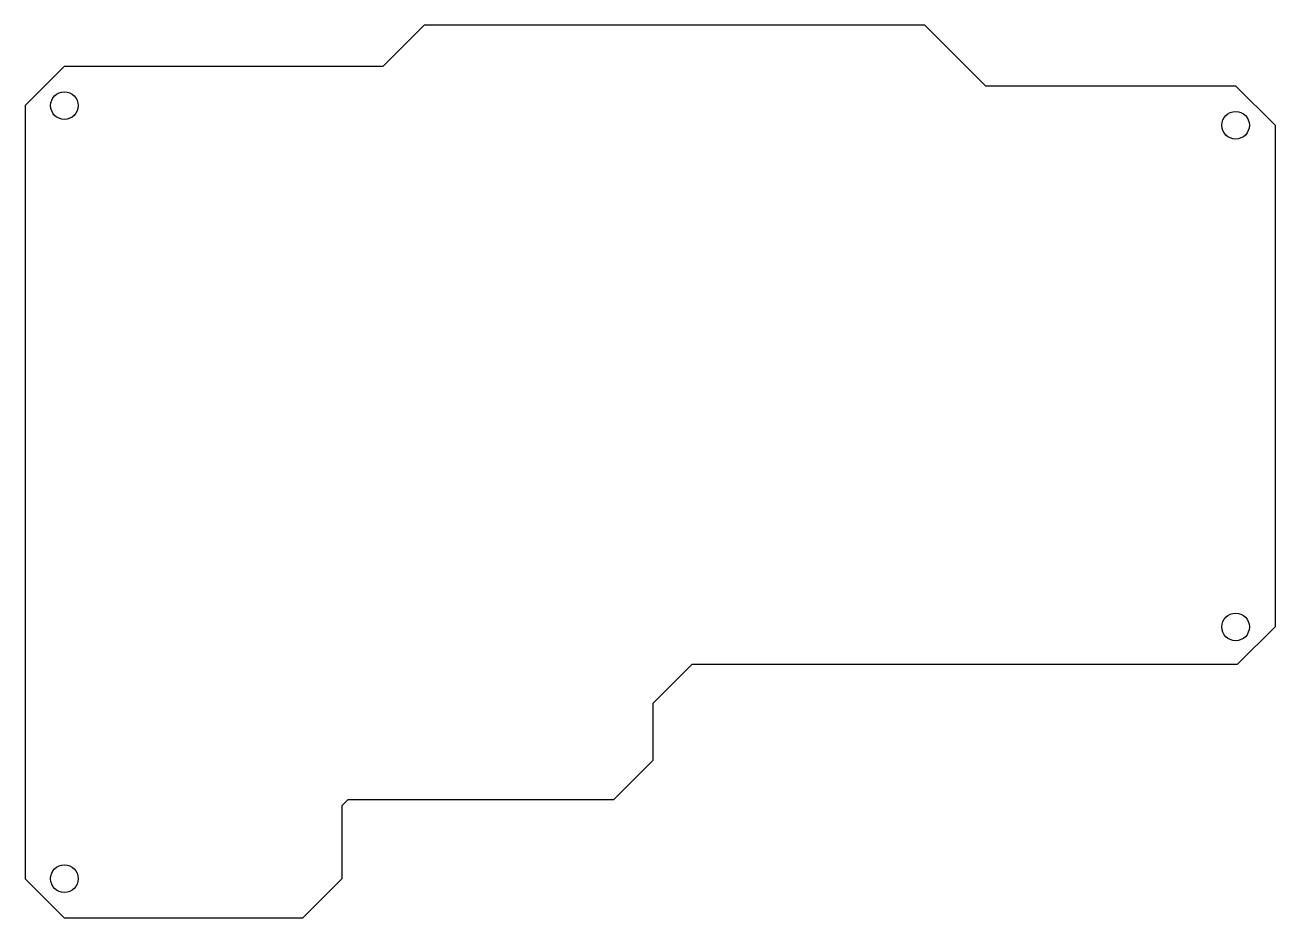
# Model space of a CAD drawing. Extents: x 161 to 320, y -113 to 0.
import ezdxf

# ---------------------------------------------------------------- set-up
doc = ezdxf.new("R2010")
doc.units = 0

msp = doc.modelspace()

# ---------------------------------------------------------------- linework, layer by layer
at = {"layer": 'Bottom 1', "color": 0}
for p, q in [((206.499234, -5.249982), (211.749668, -0.000056)), ((211.749668, -0.000056), (275.249668, -0.000056)), ((275.249668, -0.000056), (282.998446, -7.748326)), ((160.997928, -10.248194), (165.998426, -5.249982)), ((282.998446, -7.748326), (314.748446, -7.748326)), ((319.747928, -12.748062), (314.748446, -7.748326)), ((319.747928, -12.748062), (319.747928, -76.49876)), ((319.747928, -76.49876), (314.997874, -81.249068)), ((240.748848, -86.247026), (245.74706, -81.249068)), ((240.748848, -86.247026), (240.748848, -93.499996)), ((240.748848, -93.499996), (235.746572, -98.497954)), ((201.998354, -98.497954), (201.2488, -99.250302)), ((201.2488, -99.250302), (201.2488, -108.498188)), ((235.746572, -98.497954), (201.998354, -98.497954)), ((160.997928, -108.498188), (165.998426, -113.499194)), ((196.247794, -113.499194), (201.2488, -108.498188))]:
    msp.add_line(p, q, dxfattribs=at)
for points in [[(165.998426, -5.249982), (206.499234, -5.249982)], [(160.997928, -10.248194), (160.997928, -108.498188)], [(245.74706, -81.249068), (314.997874, -81.249068)], [(196.247794, -113.499194), (165.998426, -113.499194)]]:
    msp.add_lwpolyline(points, dxfattribs=at)
for centre in [(165.998, -10.25), (314.748, -12.748), (314.748, -76.509), (165.998, -108.5)]:
    msp.add_circle(centre, 1.75, dxfattribs=at)

doc.saveas('drawing.dxf')
